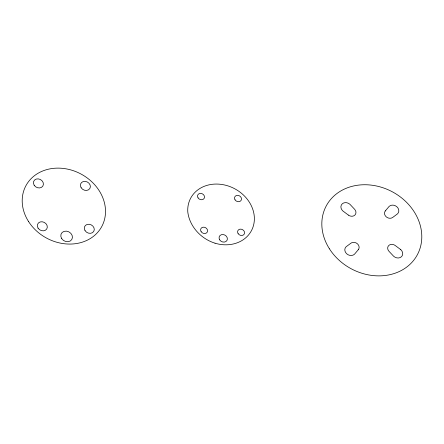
<?xml version="1.0" encoding="UTF-8"?>
<svg xmlns="http://www.w3.org/2000/svg" width="444" height="444" viewBox="0 0 444 444"><rect width="100%" height="100%" fill="white"/><g stroke="black" fill="none" stroke-linecap="round" stroke-linejoin="round"><path stroke-width="0.67" d="M385.342 210.9L389.16 206.377A5.667 4.784 28.3 0 1 396.892 206.787A5.667 4.784 28.3 0 1 397.53 213.842L392.679 217.449A4.995 4.218 28.3 0 1 386.186 216.794A4.995 4.218 28.3 0 1 385.37 210.872M358.286 249.717L354.467 254.24A5.667 4.784 28.3 0 1 346.742 253.829A5.667 4.784 28.3 0 1 346.098 246.775L350.949 243.168A4.995 4.218 28.3 0 1 357.442 243.823A4.995 4.218 28.3 0 1 358.264 249.744M215.035 243.195C203.974 239.777 194.494 231.402 190.06 220.674A37.89 31.99 28.3 0 1 187.779 211.916A34.454 29.093 28.3 0 1 218.703 184.132A34.454 29.093 28.3 0 1 254.262 216.2A34.454 29.093 28.3 0 1 224.226 244.788A32.9 27.778 28.3 0 1 215.035 243.195M400.793 249.678L395.238 245.515A4.995 4.218 28.3 0 0 388.794 245.482A4.995 4.218 28.3 0 0 389.055 251.382L393.711 256.321A5.667 4.784 28.3 0 0 401.437 256.732A5.667 4.784 28.3 0 0 400.793 249.678M348.39 215.096L342.835 210.939A5.667 4.784 28.3 0 1 342.191 203.885A5.667 4.784 28.3 0 1 349.916 204.29L354.606 209.268A4.995 4.218 28.3 0 1 354.834 215.129A4.995 4.218 28.3 0 1 348.39 215.096M198.052 197.863A3.619 3.053 28.3 0 0 204.107 198.446A3.619 3.053 28.3 0 0 200.893 193.395A3.619 3.053 28.3 0 0 198.052 197.863M235.037 199.822A3.619 3.053 28.3 0 0 241.098 200.405A3.619 3.053 28.3 0 0 237.884 195.36A3.619 3.053 28.3 0 0 235.037 199.822M201.126 231.64A3.619 3.053 28.3 0 0 207.182 232.223A3.619 3.053 28.3 0 0 203.968 227.173A3.619 3.053 28.3 0 0 201.126 231.64M238.112 233.6A3.619 3.053 28.3 0 0 244.172 234.182A3.619 3.053 28.3 0 0 240.959 229.137A3.619 3.053 28.3 0 0 238.112 233.6M219.691 239.86A4.307 3.635 28.3 0 0 226.901 240.554A4.307 3.635 28.3 0 0 223.077 234.543A4.307 3.635 28.3 0 0 219.691 239.86M38.084 228.144A5.167 4.362 28.3 0 0 46.737 228.976A5.167 4.362 28.3 0 0 42.147 221.767A5.167 4.362 28.3 0 0 38.084 228.144M34.182 185.253A5.167 4.362 28.3 0 0 42.835 186.086A5.167 4.362 28.3 0 0 38.24 178.877A5.167 4.362 28.3 0 0 34.182 185.253M81.147 187.745A5.167 4.362 28.3 0 0 89.805 188.578A5.167 4.362 28.3 0 0 85.209 181.368A5.167 4.362 28.3 0 0 81.147 187.745M61.672 238.583A6.027 5.089 28.3 0 0 71.767 239.555A6.027 5.089 28.3 0 0 66.411 231.141A6.027 5.089 28.3 0 0 61.672 238.583M28.538 221.512A43.068 36.364 28.3 0 0 100.644 228.449A43.068 36.364 28.3 0 0 62.382 168.332A43.068 36.364 28.3 0 0 28.538 221.512M85.054 230.641A5.167 4.362 28.3 0 0 93.706 231.474A5.167 4.362 28.3 0 0 89.116 224.259A5.167 4.362 28.3 0 0 85.054 230.641M329.431 248.807A51.687 43.64 28.3 0 0 415.961 257.126A51.687 43.64 28.3 0 0 370.046 184.993A51.687 43.64 28.3 0 0 329.431 248.807"/></g></svg>
